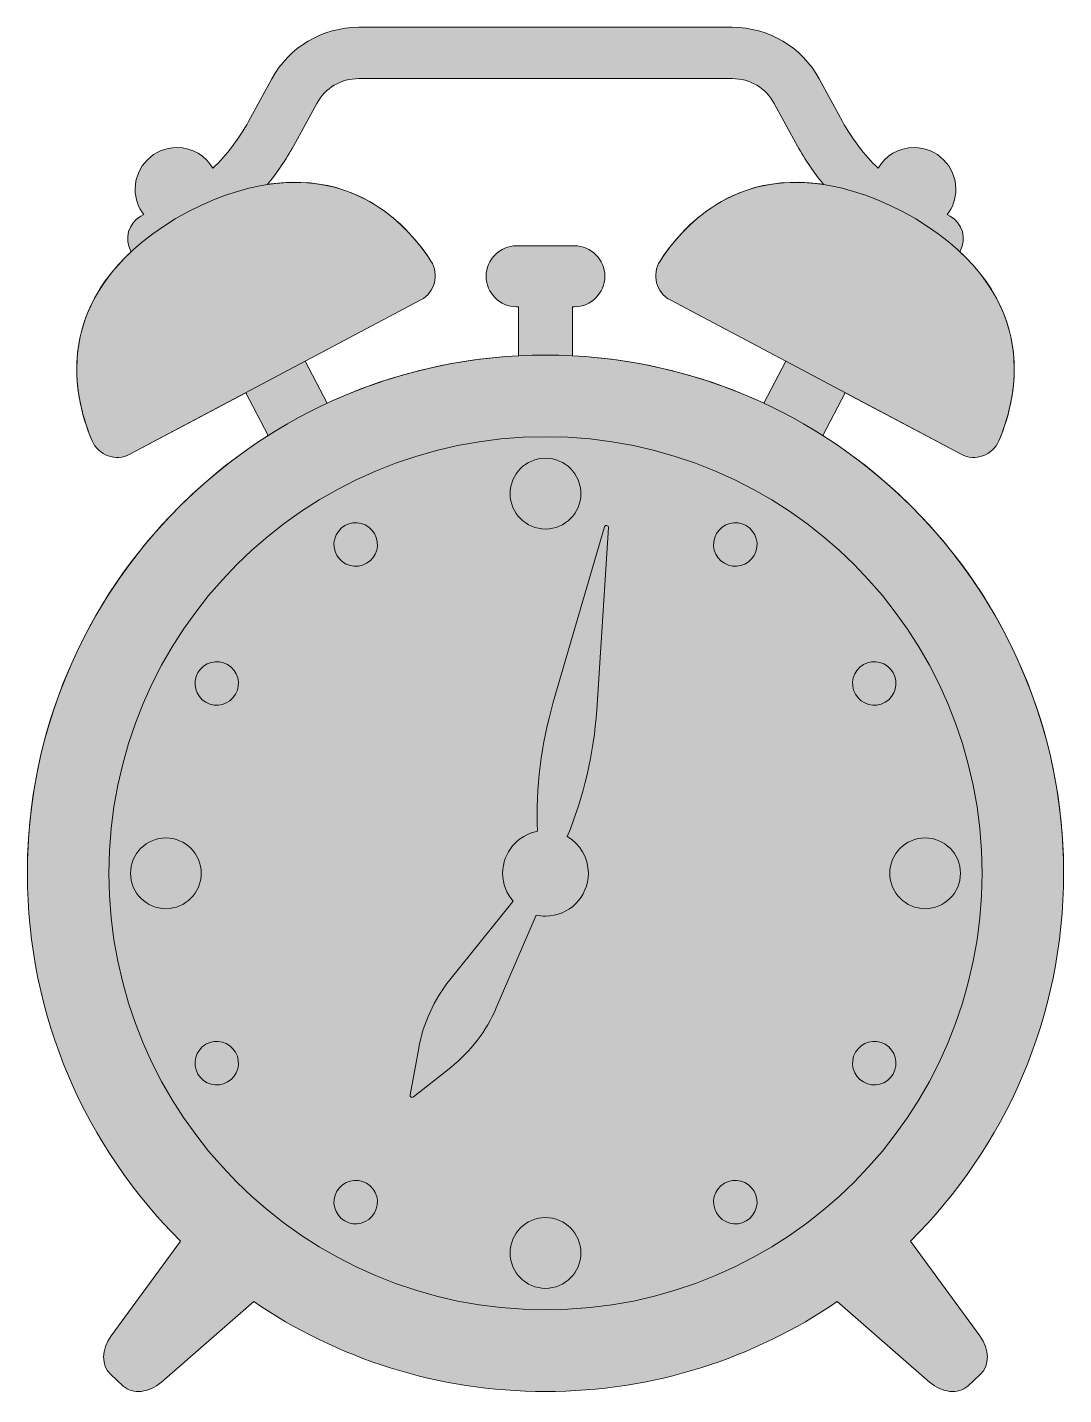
# Model space of a CAD drawing. Header units: inches. Extents: x 0.59 to 3.41, y -3.41 to 0.29.
import ezdxf

# ---------------------------------------------------------------- set-up
doc = ezdxf.new("R2010")
doc.units = ezdxf.units.IN
doc.header["$MEASUREMENT"] = 0
doc.layers.add('Clock', color=7, linetype='Continuous', lineweight=0)

msp = doc.modelspace()

# ---------------------------------------------------------------- hatches: boundary and pattern name
at = {"layer": 'Clock', "true_color": 0xa9b79c, "transparency": 33554687}
h = msp.add_hatch(color=253, dxfattribs=at)
h.dxf.hatch_style = 2
edge = h.paths.add_edge_path()
edge.add_spline(control_points=[(1.2457, -0.1325), (1.2723, -0.1001), (1.2963, -0.0653), (1.3166, -0.028), (1.3166, -0.028), (1.3795, 0.0872), (1.3795, 0.0872), (1.4023, 0.129), (1.4459, 0.1549), (1.4935, 0.1549), (1.4935, 0.1549), (2.5065, 0.1549), (2.5065, 0.1549), (2.5541, 0.1549), (2.5977, 0.129), (2.6205, 0.0872), (2.6205, 0.0872), (2.6834, -0.028), (2.6834, -0.028), (2.7037, -0.0653), (2.7277, -0.1001), (2.7543, -0.1325), (2.5098, -0.0946), (2.3717, -0.2455), (2.3108, -0.3399), (2.2873, -0.3764), (2.2996, -0.425), (2.3379, -0.4453), (2.3379, -0.4453), (2.6514, -0.6116), (2.6514, -0.6116), (2.6514, -0.6116), (2.5917, -0.7253), (2.5917, -0.7253), (2.4327, -0.6514), (2.2577, -0.6063), (2.0732, -0.5968), (2.0732, -0.5968), (2.0732, -0.4639), (2.0732, -0.4639), (2.0732, -0.4639), (2.0782, -0.4639), (2.0782, -0.4639), (2.1237, -0.4639), (2.1609, -0.4267), (2.1609, -0.3812), (2.1609, -0.3357), (2.1237, -0.2985), (2.0782, -0.2985), (2.0782, -0.2985), (1.9218, -0.2985), (1.9218, -0.2985), (1.8763, -0.2985), (1.8391, -0.3357), (1.8391, -0.3812), (1.8391, -0.4267), (1.8763, -0.4639), (1.9218, -0.4639), (1.9218, -0.4639), (1.9268, -0.4639), (1.9268, -0.4639), (1.9268, -0.4639), (1.9268, -0.5968), (1.9268, -0.5968), (1.7423, -0.6063), (1.5673, -0.6514), (1.4083, -0.7253), (1.4083, -0.7253), (1.3486, -0.6116), (1.3486, -0.6116), (1.3486, -0.6116), (1.6621, -0.4453), (1.6621, -0.4453), (1.7004, -0.425), (1.7127, -0.3764), (1.6892, -0.3399), (1.6283, -0.2455), (1.4902, -0.0946), (1.2457, -0.1325)], knot_values=[0, 0, 0, 0, 1, 1, 1, 2, 2, 2, 3, 3, 3, 4, 4, 4, 5, 5, 5, 6, 6, 6, 7, 7, 7, 8, 8, 8, 9, 9, 9, 10, 10, 10, 11, 11, 11, 12, 12, 12, 13, 13, 13, 14, 14, 14, 15, 15, 15, 16, 16, 16, 17, 17, 17, 18, 18, 18, 19, 19, 19, 20, 20, 20, 21, 21, 21, 22, 22, 22, 23, 23, 23, 24, 24, 24, 25, 25, 25, 26, 26, 26, 26], degree=3, periodic=0)
edge = h.paths.add_edge_path()
edge.add_spline(control_points=[(2.9896, -2.9974), (3.2462, -2.7428), (3.4051, -2.39), (3.4051, -2), (3.4051, -1.5005), (3.1444, -1.0619), (2.7516, -0.8127), (2.7516, -0.8127), (2.8124, -0.697), (2.8124, -0.697), (2.8124, -0.697), (3.1269, -0.8638), (3.1269, -0.8638), (3.1653, -0.8841), (3.2124, -0.867), (3.2294, -0.8271), (3.2758, -0.7182), (3.326, -0.5031), (3.1233, -0.3146), (3.1236, -0.3141), (3.1241, -0.3135), (3.1244, -0.3129), (3.143, -0.2794), (3.1309, -0.2371), (3.0973, -0.2185), (3.0973, -0.2185), (3.0894, -0.2141), (3.0894, -0.2141), (3.104, -0.1951), (3.1128, -0.1713), (3.1128, -0.1454), (3.1128, -0.0828), (3.062, -0.0321), (2.9995, -0.0321), (2.9577, -0.0321), (2.9214, -0.0547), (2.9017, -0.0883), (2.8637, -0.0512), (2.8311, -0.0087), (2.8053, 0.0385), (2.8053, 0.0385), (2.7424, 0.1538), (2.7424, 0.1538), (2.6953, 0.2401), (2.6049, 0.2938), (2.5065, 0.2938), (2.5065, 0.2938), (1.4935, 0.2938), (1.4935, 0.2938), (1.3951, 0.2938), (1.3047, 0.2401), (1.2576, 0.1538), (1.2576, 0.1538), (1.1947, 0.0385), (1.1947, 0.0385), (1.1689, -0.0087), (1.1363, -0.0512), (1.0983, -0.0883), (1.0786, -0.0547), (1.0423, -0.0321), (1.0005, -0.0321), (0.938, -0.0321), (0.8872, -0.0828), (0.8872, -0.1454), (0.8872, -0.1713), (0.896, -0.1951), (0.9106, -0.2141), (0.9106, -0.2141), (0.9027, -0.2185), (0.9027, -0.2185), (0.8692, -0.2371), (0.857, -0.2794), (0.8756, -0.3129), (0.8759, -0.3135), (0.8764, -0.314), (0.8768, -0.3146), (0.6739, -0.5031), (0.7242, -0.7181), (0.7706, -0.8271), (0.7876, -0.867), (0.8347, -0.8841), (0.8731, -0.8638), (0.8731, -0.8638), (1.1876, -0.697), (1.1876, -0.697), (1.1876, -0.697), (1.2484, -0.8127), (1.2484, -0.8127), (0.8556, -1.0619), (0.5949, -1.5005), (0.5949, -2), (0.5949, -2.39), (0.7538, -2.7428), (1.0104, -2.9974), (1.0104, -2.9974), (0.8223, -3.2544), (0.8223, -3.2544), (0.7957, -3.2908), (0.7949, -3.335), (0.8204, -3.3584), (0.8204, -3.3584), (0.855, -3.3902), (0.855, -3.3902), (0.8805, -3.4136), (0.9245, -3.409), (0.9585, -3.3794), (0.9585, -3.3794), (1.2087, -3.1612), (1.2087, -3.1612), (1.4341, -3.3151), (1.7065, -3.4051), (2, -3.4051), (2.2935, -3.4051), (2.5659, -3.3151), (2.7913, -3.1612), (2.7913, -3.1612), (3.0415, -3.3794), (3.0415, -3.3794), (3.0755, -3.409), (3.1195, -3.4136), (3.145, -3.3902), (3.145, -3.3902), (3.1796, -3.3584), (3.1796, -3.3584), (3.2051, -3.335), (3.2043, -3.2908), (3.1777, -3.2544), (3.1777, -3.2544), (2.9896, -2.9974), (2.9896, -2.9974)], knot_values=[0, 0, 0, 0, 1, 1, 1, 2, 2, 2, 3, 3, 3, 4, 4, 4, 5, 5, 5, 6, 6, 6, 7, 7, 7, 8, 8, 8, 9, 9, 9, 10, 10, 10, 11, 11, 11, 12, 12, 12, 13, 13, 13, 14, 14, 14, 15, 15, 15, 16, 16, 16, 17, 17, 17, 18, 18, 18, 19, 19, 19, 20, 20, 20, 21, 21, 21, 22, 22, 22, 23, 23, 23, 24, 24, 24, 25, 25, 25, 26, 26, 26, 27, 27, 27, 28, 28, 28, 29, 29, 29, 30, 30, 30, 31, 31, 31, 32, 32, 32, 33, 33, 33, 34, 34, 34, 35, 35, 35, 36, 36, 36, 37, 37, 37, 38, 38, 38, 39, 39, 39, 40, 40, 40, 41, 41, 41, 42, 42, 42, 43, 43, 43, 43], degree=3, periodic=0)
at = {"layer": 'Clock', "true_color": 0x003f58, "transparency": 33554687}
h = msp.add_hatch(color=148, dxfattribs=at)
h.dxf.hatch_style = 2
edge = h.paths.add_edge_path()
edge.add_spline(control_points=[(2.9335, -2), (2.9335, -1.947), (2.9765, -1.9041), (3.0295, -1.9041), (3.0824, -1.9041), (3.1254, -1.947), (3.1254, -2), (3.1254, -2.053), (3.0824, -2.0959), (3.0295, -2.0959), (2.9765, -2.0959), (2.9335, -2.053), (2.9335, -2)], knot_values=[0, 0, 0, 0, 1, 1, 1, 2, 2, 2, 3, 3, 3, 4, 4, 4, 4], degree=3, periodic=0)
edge = h.paths.add_edge_path()
edge.add_spline(control_points=[(2.9426, -2.5442), (2.9263, -2.5724), (2.8903, -2.5821), (2.8621, -2.5658), (2.8339, -2.5495), (2.8242, -2.5135), (2.8405, -2.4853), (2.8568, -2.4571), (2.8928, -2.4474), (2.921, -2.4637), (2.9492, -2.48), (2.9589, -2.516), (2.9426, -2.5442)], knot_values=[0, 0, 0, 0, 1, 1, 1, 2, 2, 2, 3, 3, 3, 4, 4, 4, 4], degree=3, periodic=0)
edge = h.paths.add_edge_path()
edge.add_spline(control_points=[(2.8621, -1.4342), (2.8903, -1.4179), (2.9263, -1.4276), (2.9426, -1.4558), (2.9589, -1.484), (2.9492, -1.52), (2.921, -1.5363), (2.8928, -1.5526), (2.8568, -1.5429), (2.8405, -1.5147), (2.8242, -1.4865), (2.8339, -1.4505), (2.8621, -1.4342)], knot_values=[0, 0, 0, 0, 1, 1, 1, 2, 2, 2, 3, 3, 3, 4, 4, 4, 4], degree=3, periodic=0)
edge = h.paths.add_edge_path()
edge.add_spline(control_points=[(2.3379, -0.4453), (2.3379, -0.4453), (2.6514, -0.6116), (2.6514, -0.6116), (2.6514, -0.6116), (2.5917, -0.7253), (2.5917, -0.7253), (2.4327, -0.6514), (2.2577, -0.6063), (2.0732, -0.5968), (2.0732, -0.5968), (2.0732, -0.4639), (2.0732, -0.4639), (2.0732, -0.4639), (2.0782, -0.4639), (2.0782, -0.4639), (2.1237, -0.4639), (2.1609, -0.4267), (2.1609, -0.3812), (2.1609, -0.3357), (2.1237, -0.2985), (2.0782, -0.2985), (2.0782, -0.2985), (1.9218, -0.2985), (1.9218, -0.2985), (1.8763, -0.2985), (1.8391, -0.3357), (1.8391, -0.3812), (1.8391, -0.4267), (1.8763, -0.4639), (1.9218, -0.4639), (1.9218, -0.4639), (1.9268, -0.4639), (1.9268, -0.4639), (1.9268, -0.4639), (1.9268, -0.5968), (1.9268, -0.5968), (1.7423, -0.6063), (1.5673, -0.6514), (1.4083, -0.7253), (1.4083, -0.7253), (1.3486, -0.6116), (1.3486, -0.6116), (1.3486, -0.6116), (1.6621, -0.4453), (1.6621, -0.4453), (1.7004, -0.425), (1.7127, -0.3764), (1.6892, -0.3399), (1.6283, -0.2455), (1.4902, -0.0946), (1.2457, -0.1325), (1.2723, -0.1001), (1.2963, -0.0653), (1.3166, -0.028), (1.3166, -0.028), (1.3795, 0.0872), (1.3795, 0.0872), (1.4023, 0.129), (1.4459, 0.1549), (1.4935, 0.1549), (1.4935, 0.1549), (2.5065, 0.1549), (2.5065, 0.1549), (2.5541, 0.1549), (2.5977, 0.129), (2.6205, 0.0872), (2.6205, 0.0872), (2.6834, -0.028), (2.6834, -0.028), (2.7037, -0.0653), (2.7277, -0.1001), (2.7543, -0.1325), (2.5098, -0.0946), (2.3717, -0.2455), (2.3108, -0.3399), (2.2873, -0.3764), (2.2996, -0.425), (2.3379, -0.4453)], knot_values=[0, 0, 0, 0, 1, 1, 1, 2, 2, 2, 3, 3, 3, 4, 4, 4, 5, 5, 5, 6, 6, 6, 7, 7, 7, 8, 8, 8, 9, 9, 9, 10, 10, 10, 11, 11, 11, 12, 12, 12, 13, 13, 13, 14, 14, 14, 15, 15, 15, 16, 16, 16, 17, 17, 17, 18, 18, 18, 19, 19, 19, 20, 20, 20, 21, 21, 21, 22, 22, 22, 23, 23, 23, 24, 24, 24, 25, 25, 25, 26, 26, 26, 26], degree=3, periodic=0)
edge = h.paths.add_edge_path()
edge.add_spline(control_points=[(2.5658, -1.1379), (2.5495, -1.1661), (2.5135, -1.1758), (2.4853, -1.1595), (2.4571, -1.1432), (2.4474, -1.1072), (2.4637, -1.079), (2.48, -1.0508), (2.516, -1.0411), (2.5442, -1.0574), (2.5724, -1.0737), (2.5821, -1.1097), (2.5658, -1.1379)], knot_values=[0, 0, 0, 0, 1, 1, 1, 2, 2, 2, 3, 3, 3, 4, 4, 4, 4], degree=3, periodic=0)
edge = h.paths.add_edge_path()
edge.add_spline(control_points=[(2.5442, -2.9426), (2.516, -2.9589), (2.48, -2.9492), (2.4637, -2.921), (2.4474, -2.8928), (2.4571, -2.8568), (2.4853, -2.8405), (2.5135, -2.8242), (2.5495, -2.8339), (2.5658, -2.8621), (2.5821, -2.8903), (2.5724, -2.9263), (2.5442, -2.9426)], knot_values=[0, 0, 0, 0, 1, 1, 1, 2, 2, 2, 3, 3, 3, 4, 4, 4, 4], degree=3, periodic=0)
edge = h.paths.add_edge_path()
edge.add_spline(control_points=[(2, -1.0665), (1.947, -1.0665), (1.9041, -1.0235), (1.9041, -0.9705), (1.9041, -0.9176), (1.947, -0.8746), (2, -0.8746), (2.053, -0.8746), (2.0959, -0.9176), (2.0959, -0.9705), (2.0959, -1.0235), (2.053, -1.0665), (2, -1.0665)], knot_values=[0, 0, 0, 0, 1, 1, 1, 2, 2, 2, 3, 3, 3, 4, 4, 4, 4], degree=3, periodic=0)
edge = h.paths.add_edge_path()
edge.add_spline(control_points=[(2, -3.1254), (1.947, -3.1254), (1.9041, -3.0824), (1.9041, -3.0295), (1.9041, -2.9765), (1.947, -2.9335), (2, -2.9335), (2.053, -2.9335), (2.0959, -2.9765), (2.0959, -3.0295), (2.0959, -3.0824), (2.053, -3.1254), (2, -3.1254)], knot_values=[0, 0, 0, 0, 1, 1, 1, 2, 2, 2, 3, 3, 3, 4, 4, 4, 4], degree=3, periodic=0)
edge = h.paths.add_edge_path()
edge.add_spline(control_points=[(1.5147, -1.1595), (1.4866, -1.1758), (1.4505, -1.1661), (1.4342, -1.1379), (1.4179, -1.1097), (1.4276, -1.0737), (1.4558, -1.0574), (1.484, -1.0411), (1.52, -1.0508), (1.5363, -1.079), (1.5526, -1.1072), (1.5429, -1.1432), (1.5147, -1.1595)], knot_values=[0, 0, 0, 0, 1, 1, 1, 2, 2, 2, 3, 3, 3, 4, 4, 4, 4], degree=3, periodic=0)
edge = h.paths.add_edge_path()
edge.add_spline(control_points=[(1.5363, -2.921), (1.52, -2.9492), (1.484, -2.9589), (1.4558, -2.9426), (1.4276, -2.9263), (1.4179, -2.8903), (1.4342, -2.8621), (1.4505, -2.8339), (1.4866, -2.8242), (1.5147, -2.8405), (1.5429, -2.8568), (1.5526, -2.8928), (1.5363, -2.921)], knot_values=[0, 0, 0, 0, 1, 1, 1, 2, 2, 2, 3, 3, 3, 4, 4, 4, 4], degree=3, periodic=0)
edge = h.paths.add_edge_path()
edge.add_spline(control_points=[(1.1595, -1.5147), (1.1432, -1.5429), (1.1072, -1.5526), (1.079, -1.5363), (1.0508, -1.52), (1.0411, -1.484), (1.0574, -1.4558), (1.0737, -1.4276), (1.1097, -1.4179), (1.1379, -1.4342), (1.1661, -1.4505), (1.1758, -1.4865), (1.1595, -1.5147)], knot_values=[0, 0, 0, 0, 1, 1, 1, 2, 2, 2, 3, 3, 3, 4, 4, 4, 4], degree=3, periodic=0)
edge = h.paths.add_edge_path()
edge.add_spline(control_points=[(1.1379, -2.5658), (1.1097, -2.5821), (1.0737, -2.5724), (1.0574, -2.5442), (1.0411, -2.516), (1.0508, -2.48), (1.079, -2.4637), (1.1072, -2.4474), (1.1432, -2.4571), (1.1595, -2.4853), (1.1758, -2.5135), (1.1661, -2.5495), (1.1379, -2.5658)], knot_values=[0, 0, 0, 0, 1, 1, 1, 2, 2, 2, 3, 3, 3, 4, 4, 4, 4], degree=3, periodic=0)
edge = h.paths.add_edge_path()
edge.add_spline(control_points=[(0.9705, -2.0959), (0.9176, -2.0959), (0.8746, -2.053), (0.8746, -2), (0.8746, -1.947), (0.9176, -1.9041), (0.9705, -1.9041), (1.0235, -1.9041), (1.0665, -1.947), (1.0665, -2), (1.0665, -2.053), (1.0235, -2.0959), (0.9705, -2.0959)], knot_values=[0, 0, 0, 0, 1, 1, 1, 2, 2, 2, 3, 3, 3, 4, 4, 4, 4], degree=3, periodic=0)
edge = h.paths.add_edge_path()
edge.add_spline(control_points=[(2.9896, -2.9974), (3.2462, -2.7428), (3.4051, -2.39), (3.4051, -2), (3.4051, -1.5005), (3.1444, -1.0619), (2.7516, -0.8127), (2.7516, -0.8127), (2.8124, -0.697), (2.8124, -0.697), (2.8124, -0.697), (3.1269, -0.8638), (3.1269, -0.8638), (3.1653, -0.8841), (3.2124, -0.867), (3.2294, -0.8271), (3.2758, -0.7182), (3.326, -0.5031), (3.1233, -0.3146), (3.1236, -0.3141), (3.1241, -0.3135), (3.1244, -0.3129), (3.143, -0.2794), (3.1309, -0.2371), (3.0973, -0.2185), (3.0973, -0.2185), (3.0894, -0.2141), (3.0894, -0.2141), (3.104, -0.1951), (3.1128, -0.1713), (3.1128, -0.1454), (3.1128, -0.0828), (3.062, -0.0321), (2.9995, -0.0321), (2.9577, -0.0321), (2.9214, -0.0547), (2.9017, -0.0883), (2.8637, -0.0512), (2.8311, -0.0087), (2.8053, 0.0385), (2.8053, 0.0385), (2.7424, 0.1538), (2.7424, 0.1538), (2.6953, 0.2401), (2.6049, 0.2938), (2.5065, 0.2938), (2.5065, 0.2938), (1.4935, 0.2938), (1.4935, 0.2938), (1.3951, 0.2938), (1.3047, 0.2401), (1.2576, 0.1538), (1.2576, 0.1538), (1.1947, 0.0385), (1.1947, 0.0385), (1.1689, -0.0087), (1.1363, -0.0512), (1.0983, -0.0883), (1.0786, -0.0547), (1.0423, -0.0321), (1.0005, -0.0321), (0.938, -0.0321), (0.8872, -0.0828), (0.8872, -0.1454), (0.8872, -0.1713), (0.896, -0.1951), (0.9106, -0.2141), (0.9106, -0.2141), (0.9027, -0.2185), (0.9027, -0.2185), (0.8692, -0.2371), (0.857, -0.2794), (0.8756, -0.3129), (0.8759, -0.3135), (0.8764, -0.314), (0.8768, -0.3146), (0.6739, -0.5031), (0.7242, -0.7181), (0.7706, -0.8271), (0.7876, -0.867), (0.8347, -0.8841), (0.8731, -0.8638), (0.8731, -0.8638), (1.1876, -0.697), (1.1876, -0.697), (1.1876, -0.697), (1.2484, -0.8127), (1.2484, -0.8127), (0.8556, -1.0619), (0.5949, -1.5005), (0.5949, -2), (0.5949, -2.39), (0.7538, -2.7428), (1.0104, -2.9974), (1.0104, -2.9974), (0.8223, -3.2544), (0.8223, -3.2544), (0.7957, -3.2908), (0.7949, -3.335), (0.8204, -3.3584), (0.8204, -3.3584), (0.855, -3.3902), (0.855, -3.3902), (0.8805, -3.4136), (0.9245, -3.409), (0.9585, -3.3794), (0.9585, -3.3794), (1.2087, -3.1612), (1.2087, -3.1612), (1.4341, -3.3151), (1.7065, -3.4051), (2, -3.4051), (2.2935, -3.4051), (2.5659, -3.3151), (2.7913, -3.1612), (2.7913, -3.1612), (3.0415, -3.3794), (3.0415, -3.3794), (3.0755, -3.409), (3.1195, -3.4136), (3.145, -3.3902), (3.145, -3.3902), (3.1796, -3.3584), (3.1796, -3.3584), (3.2051, -3.335), (3.2043, -3.2908), (3.1777, -3.2544), (3.1777, -3.2544), (2.9896, -2.9974), (2.9896, -2.9974)], knot_values=[0, 0, 0, 0, 1, 1, 1, 2, 2, 2, 3, 3, 3, 4, 4, 4, 5, 5, 5, 6, 6, 6, 7, 7, 7, 8, 8, 8, 9, 9, 9, 10, 10, 10, 11, 11, 11, 12, 12, 12, 13, 13, 13, 14, 14, 14, 15, 15, 15, 16, 16, 16, 17, 17, 17, 18, 18, 18, 19, 19, 19, 20, 20, 20, 21, 21, 21, 22, 22, 22, 23, 23, 23, 24, 24, 24, 25, 25, 25, 26, 26, 26, 27, 27, 27, 28, 28, 28, 29, 29, 29, 30, 30, 30, 31, 31, 31, 32, 32, 32, 33, 33, 33, 34, 34, 34, 35, 35, 35, 36, 36, 36, 37, 37, 37, 38, 38, 38, 39, 39, 39, 40, 40, 40, 41, 41, 41, 42, 42, 42, 43, 43, 43, 43], degree=3, periodic=0)
at = {"layer": 'Clock', "true_color": 0xfcc439, "transparency": 33554687}
h = msp.add_hatch(color=40, dxfattribs=at)
h.dxf.hatch_style = 2
edge = h.paths.add_edge_path()
edge.add_spline(control_points=[(2.171, -1.0624), (2.171, -1.0624), (2.1388, -1.5569), (2.1388, -1.5569), (2.1311, -1.6749), (2.104, -1.7908), (2.0592, -1.9001), (2.0933, -1.9204), (2.1162, -1.9575), (2.1162, -2), (2.1162, -2.0642), (2.0642, -2.1162), (2, -2.1162), (1.9913, -2.1162), (1.9828, -2.1152), (1.9746, -2.1133), (1.9746, -2.1133), (1.8666, -2.3646), (1.8666, -2.3646), (1.8395, -2.4279), (1.797, -2.4833), (1.7431, -2.5261), (1.7431, -2.5261), (1.6418, -2.6065), (1.6418, -2.6065), (1.6377, -2.6097), (1.6318, -2.6062), (1.6327, -2.601), (1.6327, -2.601), (1.6561, -2.4738), (1.6561, -2.4738), (1.6685, -2.4061), (1.6976, -2.3426), (1.7407, -2.2889), (1.7407, -2.2889), (1.9119, -2.0756), (1.9119, -2.0756), (1.8944, -2.0553), (1.8838, -2.0289), (1.8838, -2), (1.8838, -1.9432), (1.9246, -1.8959), (1.9785, -1.8859), (1.9738, -1.7678), (1.988, -1.6497), (2.0211, -1.5361), (2.0211, -1.5361), (2.16, -1.0605), (2.16, -1.0605), (2.1619, -1.054), (2.1715, -1.0557), (2.171, -1.0624)], knot_values=[0, 0, 0, 0, 1, 1, 1, 2, 2, 2, 3, 3, 3, 4, 4, 4, 5, 5, 5, 6, 6, 6, 7, 7, 7, 8, 8, 8, 9, 9, 9, 10, 10, 10, 11, 11, 11, 12, 12, 12, 13, 13, 13, 14, 14, 14, 15, 15, 15, 16, 16, 16, 17, 17, 17, 17], degree=3, periodic=0)
edge = h.paths.add_edge_path()
edge.add_spline(control_points=[(0.7706, -0.8271), (0.715, -0.6965), (0.6534, -0.4132), (1.0298, -0.2062), (1.4122, -0.0108), (1.6122, -0.2206), (1.6892, -0.3399), (1.7127, -0.3764), (1.7004, -0.425), (1.6621, -0.4453), (1.6621, -0.4453), (0.8731, -0.8638), (0.8731, -0.8638), (0.8347, -0.8841), (0.7876, -0.867), (0.7706, -0.8271)], knot_values=[0, 0, 0, 0, 1, 1, 1, 2, 2, 2, 3, 3, 3, 4, 4, 4, 5, 5, 5, 5], degree=3, periodic=0)
edge = h.paths.add_edge_path()
edge.add_spline(control_points=[(2.3108, -0.3399), (2.3878, -0.2206), (2.5878, -0.0108), (2.9702, -0.2062), (3.3466, -0.4132), (3.285, -0.6965), (3.2294, -0.8271), (3.2124, -0.867), (3.1653, -0.8841), (3.1269, -0.8638), (3.1269, -0.8638), (2.3379, -0.4453), (2.3379, -0.4453), (2.2996, -0.425), (2.2873, -0.3764), (2.3108, -0.3399)], knot_values=[0, 0, 0, 0, 1, 1, 1, 2, 2, 2, 3, 3, 3, 4, 4, 4, 5, 5, 5, 5], degree=3, periodic=0)
edge = h.paths.add_edge_path()
edge.add_spline(control_points=[(2, -3.1838), (1.3462, -3.1838), (0.8162, -2.6538), (0.8162, -2), (0.8162, -1.3462), (1.3462, -0.8162), (2, -0.8162), (2.6538, -0.8162), (3.1838, -1.3462), (3.1838, -2), (3.1838, -2.6538), (2.6538, -3.1838), (2, -3.1838)], knot_values=[0, 0, 0, 0, 1, 1, 1, 2, 2, 2, 3, 3, 3, 4, 4, 4, 4], degree=3, periodic=0)
edge = h.paths.add_edge_path()
edge.add_spline(control_points=[(2.9896, -2.9974), (3.2462, -2.7428), (3.4051, -2.39), (3.4051, -2), (3.4051, -1.224), (2.776, -0.5949), (2, -0.5949), (1.224, -0.5949), (0.5949, -1.224), (0.5949, -2), (0.5949, -2.39), (0.7538, -2.7428), (1.0104, -2.9974), (1.0104, -2.9974), (0.8223, -3.2544), (0.8223, -3.2544), (0.7957, -3.2908), (0.7949, -3.335), (0.8204, -3.3584), (0.8204, -3.3584), (0.855, -3.3902), (0.855, -3.3902), (0.8805, -3.4136), (0.9245, -3.409), (0.9585, -3.3794), (0.9585, -3.3794), (1.2087, -3.1612), (1.2087, -3.1612), (1.4341, -3.3151), (1.7065, -3.4051), (2, -3.4051), (2.2935, -3.4051), (2.5659, -3.3151), (2.7913, -3.1612), (2.7913, -3.1612), (3.0415, -3.3794), (3.0415, -3.3794), (3.0755, -3.409), (3.1195, -3.4136), (3.145, -3.3902), (3.145, -3.3902), (3.1796, -3.3584), (3.1796, -3.3584), (3.2051, -3.335), (3.2043, -3.2908), (3.1777, -3.2544), (3.1777, -3.2544), (2.9896, -2.9974), (2.9896, -2.9974)], knot_values=[0, 0, 0, 0, 1, 1, 1, 2, 2, 2, 3, 3, 3, 4, 4, 4, 5, 5, 5, 6, 6, 6, 7, 7, 7, 8, 8, 8, 9, 9, 9, 10, 10, 10, 11, 11, 11, 12, 12, 12, 13, 13, 13, 14, 14, 14, 15, 15, 15, 16, 16, 16, 16], degree=3, periodic=0)

# ---------------------------------------------------------------- linework, layer by layer
at = {"layer": 'Clock'}
for points, knots in [([(2.9896, -2.9974), (3.2462, -2.7428), (3.4051, -2.39), (3.4051, -2), (3.4051, -1.5005), (3.1444, -1.0619), (2.7516, -0.8127), (2.7516, -0.8127), (2.8124, -0.697), (2.8124, -0.697), (2.8124, -0.697), (3.1269, -0.8638), (3.1269, -0.8638), (3.1653, -0.8841), (3.2124, -0.867), (3.2294, -0.8271), (3.2758, -0.7182), (3.326, -0.5031), (3.1233, -0.3146), (3.1236, -0.3141), (3.1241, -0.3135), (3.1244, -0.3129), (3.143, -0.2794), (3.1309, -0.2371), (3.0973, -0.2185), (3.0973, -0.2185), (3.0894, -0.2141), (3.0894, -0.2141), (3.104, -0.1951), (3.1128, -0.1713), (3.1128, -0.1454), (3.1128, -0.0828), (3.062, -0.0321), (2.9995, -0.0321), (2.9577, -0.0321), (2.9214, -0.0547), (2.9017, -0.0883), (2.8637, -0.0512), (2.8311, -0.0087), (2.8053, 0.0385), (2.8053, 0.0385), (2.7424, 0.1538), (2.7424, 0.1538), (2.6953, 0.2401), (2.6049, 0.2938), (2.5065, 0.2938), (2.5065, 0.2938), (1.4935, 0.2938), (1.4935, 0.2938), (1.3951, 0.2938), (1.3047, 0.2401), (1.2576, 0.1538), (1.2576, 0.1538), (1.1947, 0.0385), (1.1947, 0.0385), (1.1689, -0.0087), (1.1363, -0.0512), (1.0983, -0.0883), (1.0786, -0.0547), (1.0423, -0.0321), (1.0005, -0.0321), (0.938, -0.0321), (0.8872, -0.0828), (0.8872, -0.1454), (0.8872, -0.1713), (0.896, -0.1951), (0.9106, -0.2141), (0.9106, -0.2141), (0.9027, -0.2185), (0.9027, -0.2185), (0.8692, -0.2371), (0.857, -0.2794), (0.8756, -0.3129), (0.8759, -0.3135), (0.8764, -0.314), (0.8768, -0.3146), (0.6739, -0.5031), (0.7242, -0.7181), (0.7706, -0.8271), (0.7876, -0.867), (0.8347, -0.8841), (0.8731, -0.8638), (0.8731, -0.8638), (1.1876, -0.697), (1.1876, -0.697), (1.1876, -0.697), (1.2484, -0.8127), (1.2484, -0.8127), (0.8556, -1.0619), (0.5949, -1.5005), (0.5949, -2), (0.5949, -2.39), (0.7538, -2.7428), (1.0104, -2.9974), (1.0104, -2.9974), (0.8223, -3.2544), (0.8223, -3.2544), (0.7957, -3.2908), (0.7949, -3.335), (0.8204, -3.3584), (0.8204, -3.3584), (0.855, -3.3902), (0.855, -3.3902), (0.8805, -3.4136), (0.9245, -3.409), (0.9585, -3.3794), (0.9585, -3.3794), (1.2087, -3.1612), (1.2087, -3.1612), (1.4341, -3.3151), (1.7065, -3.4051), (2, -3.4051), (2.2935, -3.4051), (2.5659, -3.3151), (2.7913, -3.1612), (2.7913, -3.1612), (3.0415, -3.3794), (3.0415, -3.3794), (3.0755, -3.409), (3.1195, -3.4136), (3.145, -3.3902), (3.145, -3.3902), (3.1796, -3.3584), (3.1796, -3.3584), (3.2051, -3.335), (3.2043, -3.2908), (3.1777, -3.2544), (3.1777, -3.2544), (2.9896, -2.9974), (2.9896, -2.9974)], [0, 0, 0, 0, 1, 1, 1, 2, 2, 2, 3, 3, 3, 4, 4, 4, 5, 5, 5, 6, 6, 6, 7, 7, 7, 8, 8, 8, 9, 9, 9, 10, 10, 10, 11, 11, 11, 12, 12, 12, 13, 13, 13, 14, 14, 14, 15, 15, 15, 16, 16, 16, 17, 17, 17, 18, 18, 18, 19, 19, 19, 20, 20, 20, 21, 21, 21, 22, 22, 22, 23, 23, 23, 24, 24, 24, 25, 25, 25, 26, 26, 26, 27, 27, 27, 28, 28, 28, 29, 29, 29, 30, 30, 30, 31, 31, 31, 32, 32, 32, 33, 33, 33, 34, 34, 34, 35, 35, 35, 36, 36, 36, 37, 37, 37, 38, 38, 38, 39, 39, 39, 40, 40, 40, 41, 41, 41, 42, 42, 42, 43, 43, 43, 43]), ([(2.9896, -2.9974), (3.2462, -2.7428), (3.4051, -2.39), (3.4051, -2), (3.4051, -1.5005), (3.1444, -1.0619), (2.7516, -0.8127), (2.7516, -0.8127), (2.8124, -0.697), (2.8124, -0.697), (2.8124, -0.697), (3.1269, -0.8638), (3.1269, -0.8638), (3.1653, -0.8841), (3.2124, -0.867), (3.2294, -0.8271), (3.2758, -0.7182), (3.326, -0.5031), (3.1233, -0.3146), (3.1236, -0.3141), (3.1241, -0.3135), (3.1244, -0.3129), (3.143, -0.2794), (3.1309, -0.2371), (3.0973, -0.2185), (3.0973, -0.2185), (3.0894, -0.2141), (3.0894, -0.2141), (3.104, -0.1951), (3.1128, -0.1713), (3.1128, -0.1454), (3.1128, -0.0828), (3.062, -0.0321), (2.9995, -0.0321), (2.9577, -0.0321), (2.9214, -0.0547), (2.9017, -0.0883), (2.8637, -0.0512), (2.8311, -0.0087), (2.8053, 0.0385), (2.8053, 0.0385), (2.7424, 0.1538), (2.7424, 0.1538), (2.6953, 0.2401), (2.6049, 0.2938), (2.5065, 0.2938), (2.5065, 0.2938), (1.4935, 0.2938), (1.4935, 0.2938), (1.3951, 0.2938), (1.3047, 0.2401), (1.2576, 0.1538), (1.2576, 0.1538), (1.1947, 0.0385), (1.1947, 0.0385), (1.1689, -0.0087), (1.1363, -0.0512), (1.0983, -0.0883), (1.0786, -0.0547), (1.0423, -0.0321), (1.0005, -0.0321), (0.938, -0.0321), (0.8872, -0.0828), (0.8872, -0.1454), (0.8872, -0.1713), (0.896, -0.1951), (0.9106, -0.2141), (0.9106, -0.2141), (0.9027, -0.2185), (0.9027, -0.2185), (0.8692, -0.2371), (0.857, -0.2794), (0.8756, -0.3129), (0.8759, -0.3135), (0.8764, -0.314), (0.8768, -0.3146), (0.6739, -0.5031), (0.7242, -0.7181), (0.7706, -0.8271), (0.7876, -0.867), (0.8347, -0.8841), (0.8731, -0.8638), (0.8731, -0.8638), (1.1876, -0.697), (1.1876, -0.697), (1.1876, -0.697), (1.2484, -0.8127), (1.2484, -0.8127), (0.8556, -1.0619), (0.5949, -1.5005), (0.5949, -2), (0.5949, -2.39), (0.7538, -2.7428), (1.0104, -2.9974), (1.0104, -2.9974), (0.8223, -3.2544), (0.8223, -3.2544), (0.7957, -3.2908), (0.7949, -3.335), (0.8204, -3.3584), (0.8204, -3.3584), (0.855, -3.3902), (0.855, -3.3902), (0.8805, -3.4136), (0.9245, -3.409), (0.9585, -3.3794), (0.9585, -3.3794), (1.2087, -3.1612), (1.2087, -3.1612), (1.4341, -3.3151), (1.7065, -3.4051), (2, -3.4051), (2.2935, -3.4051), (2.5659, -3.3151), (2.7913, -3.1612), (2.7913, -3.1612), (3.0415, -3.3794), (3.0415, -3.3794), (3.0755, -3.409), (3.1195, -3.4136), (3.145, -3.3902), (3.145, -3.3902), (3.1796, -3.3584), (3.1796, -3.3584), (3.2051, -3.335), (3.2043, -3.2908), (3.1777, -3.2544), (3.1777, -3.2544), (2.9896, -2.9974), (2.9896, -2.9974)], [0, 0, 0, 0, 1, 1, 1, 2, 2, 2, 3, 3, 3, 4, 4, 4, 5, 5, 5, 6, 6, 6, 7, 7, 7, 8, 8, 8, 9, 9, 9, 10, 10, 10, 11, 11, 11, 12, 12, 12, 13, 13, 13, 14, 14, 14, 15, 15, 15, 16, 16, 16, 17, 17, 17, 18, 18, 18, 19, 19, 19, 20, 20, 20, 21, 21, 21, 22, 22, 22, 23, 23, 23, 24, 24, 24, 25, 25, 25, 26, 26, 26, 27, 27, 27, 28, 28, 28, 29, 29, 29, 30, 30, 30, 31, 31, 31, 32, 32, 32, 33, 33, 33, 34, 34, 34, 35, 35, 35, 36, 36, 36, 37, 37, 37, 38, 38, 38, 39, 39, 39, 40, 40, 40, 41, 41, 41, 42, 42, 42, 43, 43, 43, 43]), ([(1.2457, -0.1325), (1.2723, -0.1001), (1.2963, -0.0653), (1.3166, -0.028), (1.3166, -0.028), (1.3795, 0.0872), (1.3795, 0.0872), (1.4023, 0.129), (1.4459, 0.1549), (1.4935, 0.1549), (1.4935, 0.1549), (2.5065, 0.1549), (2.5065, 0.1549), (2.5541, 0.1549), (2.5977, 0.129), (2.6205, 0.0872), (2.6205, 0.0872), (2.6834, -0.028), (2.6834, -0.028), (2.7037, -0.0653), (2.7277, -0.1001), (2.7543, -0.1325), (2.5098, -0.0946), (2.3717, -0.2455), (2.3108, -0.3399), (2.2873, -0.3764), (2.2996, -0.425), (2.3379, -0.4453), (2.3379, -0.4453), (2.6514, -0.6116), (2.6514, -0.6116), (2.6514, -0.6116), (2.5917, -0.7253), (2.5917, -0.7253), (2.4327, -0.6514), (2.2577, -0.6063), (2.0732, -0.5968), (2.0732, -0.5968), (2.0732, -0.4639), (2.0732, -0.4639), (2.0732, -0.4639), (2.0782, -0.4639), (2.0782, -0.4639), (2.1237, -0.4639), (2.1609, -0.4267), (2.1609, -0.3812), (2.1609, -0.3357), (2.1237, -0.2985), (2.0782, -0.2985), (2.0782, -0.2985), (1.9218, -0.2985), (1.9218, -0.2985), (1.8763, -0.2985), (1.8391, -0.3357), (1.8391, -0.3812), (1.8391, -0.4267), (1.8763, -0.4639), (1.9218, -0.4639), (1.9218, -0.4639), (1.9268, -0.4639), (1.9268, -0.4639), (1.9268, -0.4639), (1.9268, -0.5968), (1.9268, -0.5968), (1.7423, -0.6063), (1.5673, -0.6514), (1.4083, -0.7253), (1.4083, -0.7253), (1.3486, -0.6116), (1.3486, -0.6116), (1.3486, -0.6116), (1.6621, -0.4453), (1.6621, -0.4453), (1.7004, -0.425), (1.7127, -0.3764), (1.6892, -0.3399), (1.6283, -0.2455), (1.4902, -0.0946), (1.2457, -0.1325)], [0, 0, 0, 0, 1, 1, 1, 2, 2, 2, 3, 3, 3, 4, 4, 4, 5, 5, 5, 6, 6, 6, 7, 7, 7, 8, 8, 8, 9, 9, 9, 10, 10, 10, 11, 11, 11, 12, 12, 12, 13, 13, 13, 14, 14, 14, 15, 15, 15, 16, 16, 16, 17, 17, 17, 18, 18, 18, 19, 19, 19, 20, 20, 20, 21, 21, 21, 22, 22, 22, 23, 23, 23, 24, 24, 24, 25, 25, 25, 26, 26, 26, 26]), ([(2.3379, -0.4453), (2.3379, -0.4453), (2.6514, -0.6116), (2.6514, -0.6116), (2.6514, -0.6116), (2.5917, -0.7253), (2.5917, -0.7253), (2.4327, -0.6514), (2.2577, -0.6063), (2.0732, -0.5968), (2.0732, -0.5968), (2.0732, -0.4639), (2.0732, -0.4639), (2.0732, -0.4639), (2.0782, -0.4639), (2.0782, -0.4639), (2.1237, -0.4639), (2.1609, -0.4267), (2.1609, -0.3812), (2.1609, -0.3357), (2.1237, -0.2985), (2.0782, -0.2985), (2.0782, -0.2985), (1.9218, -0.2985), (1.9218, -0.2985), (1.8763, -0.2985), (1.8391, -0.3357), (1.8391, -0.3812), (1.8391, -0.4267), (1.8763, -0.4639), (1.9218, -0.4639), (1.9218, -0.4639), (1.9268, -0.4639), (1.9268, -0.4639), (1.9268, -0.4639), (1.9268, -0.5968), (1.9268, -0.5968), (1.7423, -0.6063), (1.5673, -0.6514), (1.4083, -0.7253), (1.4083, -0.7253), (1.3486, -0.6116), (1.3486, -0.6116), (1.3486, -0.6116), (1.6621, -0.4453), (1.6621, -0.4453), (1.7004, -0.425), (1.7127, -0.3764), (1.6892, -0.3399), (1.6283, -0.2455), (1.4902, -0.0946), (1.2457, -0.1325), (1.2723, -0.1001), (1.2963, -0.0653), (1.3166, -0.028), (1.3166, -0.028), (1.3795, 0.0872), (1.3795, 0.0872), (1.4023, 0.129), (1.4459, 0.1549), (1.4935, 0.1549), (1.4935, 0.1549), (2.5065, 0.1549), (2.5065, 0.1549), (2.5541, 0.1549), (2.5977, 0.129), (2.6205, 0.0872), (2.6205, 0.0872), (2.6834, -0.028), (2.6834, -0.028), (2.7037, -0.0653), (2.7277, -0.1001), (2.7543, -0.1325), (2.5098, -0.0946), (2.3717, -0.2455), (2.3108, -0.3399), (2.2873, -0.3764), (2.2996, -0.425), (2.3379, -0.4453)], [0, 0, 0, 0, 1, 1, 1, 2, 2, 2, 3, 3, 3, 4, 4, 4, 5, 5, 5, 6, 6, 6, 7, 7, 7, 8, 8, 8, 9, 9, 9, 10, 10, 10, 11, 11, 11, 12, 12, 12, 13, 13, 13, 14, 14, 14, 15, 15, 15, 16, 16, 16, 17, 17, 17, 18, 18, 18, 19, 19, 19, 20, 20, 20, 21, 21, 21, 22, 22, 22, 23, 23, 23, 24, 24, 24, 25, 25, 25, 26, 26, 26, 26]), ([(0.7706, -0.8271), (0.715, -0.6965), (0.6534, -0.4132), (1.0298, -0.2062), (1.4122, -0.0108), (1.6122, -0.2206), (1.6892, -0.3399), (1.7127, -0.3764), (1.7004, -0.425), (1.6621, -0.4453), (1.6621, -0.4453), (0.8731, -0.8638), (0.8731, -0.8638), (0.8347, -0.8841), (0.7876, -0.867), (0.7706, -0.8271)], [0, 0, 0, 0, 1, 1, 1, 2, 2, 2, 3, 3, 3, 4, 4, 4, 5, 5, 5, 5]), ([(2.3108, -0.3399), (2.3878, -0.2206), (2.5878, -0.0108), (2.9702, -0.2062), (3.3466, -0.4132), (3.285, -0.6965), (3.2294, -0.8271), (3.2124, -0.867), (3.1653, -0.8841), (3.1269, -0.8638), (3.1269, -0.8638), (2.3379, -0.4453), (2.3379, -0.4453), (2.2996, -0.425), (2.2873, -0.3764), (2.3108, -0.3399)], [0, 0, 0, 0, 1, 1, 1, 2, 2, 2, 3, 3, 3, 4, 4, 4, 5, 5, 5, 5]), ([(2.9896, -2.9974), (3.2462, -2.7428), (3.4051, -2.39), (3.4051, -2), (3.4051, -1.224), (2.776, -0.5949), (2, -0.5949), (1.224, -0.5949), (0.5949, -1.224), (0.5949, -2), (0.5949, -2.39), (0.7538, -2.7428), (1.0104, -2.9974), (1.0104, -2.9974), (0.8223, -3.2544), (0.8223, -3.2544), (0.7957, -3.2908), (0.7949, -3.335), (0.8204, -3.3584), (0.8204, -3.3584), (0.855, -3.3902), (0.855, -3.3902), (0.8805, -3.4136), (0.9245, -3.409), (0.9585, -3.3794), (0.9585, -3.3794), (1.2087, -3.1612), (1.2087, -3.1612), (1.4341, -3.3151), (1.7065, -3.4051), (2, -3.4051), (2.2935, -3.4051), (2.5659, -3.3151), (2.7913, -3.1612), (2.7913, -3.1612), (3.0415, -3.3794), (3.0415, -3.3794), (3.0755, -3.409), (3.1195, -3.4136), (3.145, -3.3902), (3.145, -3.3902), (3.1796, -3.3584), (3.1796, -3.3584), (3.2051, -3.335), (3.2043, -3.2908), (3.1777, -3.2544), (3.1777, -3.2544), (2.9896, -2.9974), (2.9896, -2.9974)], [0, 0, 0, 0, 1, 1, 1, 2, 2, 2, 3, 3, 3, 4, 4, 4, 5, 5, 5, 6, 6, 6, 7, 7, 7, 8, 8, 8, 9, 9, 9, 10, 10, 10, 11, 11, 11, 12, 12, 12, 13, 13, 13, 14, 14, 14, 15, 15, 15, 16, 16, 16, 16]), ([(2, -3.1838), (1.3462, -3.1838), (0.8162, -2.6538), (0.8162, -2), (0.8162, -1.3462), (1.3462, -0.8162), (2, -0.8162), (2.6538, -0.8162), (3.1838, -1.3462), (3.1838, -2), (3.1838, -2.6538), (2.6538, -3.1838), (2, -3.1838)], [0, 0, 0, 0, 1, 1, 1, 2, 2, 2, 3, 3, 3, 4, 4, 4, 4]), ([(2, -1.0665), (1.947, -1.0665), (1.9041, -1.0235), (1.9041, -0.9705), (1.9041, -0.9176), (1.947, -0.8746), (2, -0.8746), (2.053, -0.8746), (2.0959, -0.9176), (2.0959, -0.9705), (2.0959, -1.0235), (2.053, -1.0665), (2, -1.0665)], [0, 0, 0, 0, 1, 1, 1, 2, 2, 2, 3, 3, 3, 4, 4, 4, 4]), ([(1.5147, -1.1595), (1.4866, -1.1758), (1.4505, -1.1661), (1.4342, -1.1379), (1.4179, -1.1097), (1.4276, -1.0737), (1.4558, -1.0574), (1.484, -1.0411), (1.52, -1.0508), (1.5363, -1.079), (1.5526, -1.1072), (1.5429, -1.1432), (1.5147, -1.1595)], [0, 0, 0, 0, 1, 1, 1, 2, 2, 2, 3, 3, 3, 4, 4, 4, 4]), ([(2.171, -1.0624), (2.171, -1.0624), (2.1388, -1.5569), (2.1388, -1.5569), (2.1311, -1.6749), (2.104, -1.7908), (2.0592, -1.9001), (2.0933, -1.9204), (2.1162, -1.9575), (2.1162, -2), (2.1162, -2.0642), (2.0642, -2.1162), (2, -2.1162), (1.9913, -2.1162), (1.9828, -2.1152), (1.9746, -2.1133), (1.9746, -2.1133), (1.8666, -2.3646), (1.8666, -2.3646), (1.8395, -2.4279), (1.797, -2.4833), (1.7431, -2.5261), (1.7431, -2.5261), (1.6418, -2.6065), (1.6418, -2.6065), (1.6377, -2.6097), (1.6318, -2.6062), (1.6327, -2.601), (1.6327, -2.601), (1.6561, -2.4738), (1.6561, -2.4738), (1.6685, -2.4061), (1.6976, -2.3426), (1.7407, -2.2889), (1.7407, -2.2889), (1.9119, -2.0756), (1.9119, -2.0756), (1.8944, -2.0553), (1.8838, -2.0289), (1.8838, -2), (1.8838, -1.9432), (1.9246, -1.8959), (1.9785, -1.8859), (1.9738, -1.7678), (1.988, -1.6497), (2.0211, -1.5361), (2.0211, -1.5361), (2.16, -1.0605), (2.16, -1.0605), (2.1619, -1.054), (2.1715, -1.0557), (2.171, -1.0624)], [0, 0, 0, 0, 1, 1, 1, 2, 2, 2, 3, 3, 3, 4, 4, 4, 5, 5, 5, 6, 6, 6, 7, 7, 7, 8, 8, 8, 9, 9, 9, 10, 10, 10, 11, 11, 11, 12, 12, 12, 13, 13, 13, 14, 14, 14, 15, 15, 15, 16, 16, 16, 17, 17, 17, 17]), ([(2.5658, -1.1379), (2.5495, -1.1661), (2.5135, -1.1758), (2.4853, -1.1595), (2.4571, -1.1432), (2.4474, -1.1072), (2.4637, -1.079), (2.48, -1.0508), (2.516, -1.0411), (2.5442, -1.0574), (2.5724, -1.0737), (2.5821, -1.1097), (2.5658, -1.1379)], [0, 0, 0, 0, 1, 1, 1, 2, 2, 2, 3, 3, 3, 4, 4, 4, 4]), ([(1.1595, -1.5147), (1.1432, -1.5429), (1.1072, -1.5526), (1.079, -1.5363), (1.0508, -1.52), (1.0411, -1.484), (1.0574, -1.4558), (1.0737, -1.4276), (1.1097, -1.4179), (1.1379, -1.4342), (1.1661, -1.4505), (1.1758, -1.4865), (1.1595, -1.5147)], [0, 0, 0, 0, 1, 1, 1, 2, 2, 2, 3, 3, 3, 4, 4, 4, 4]), ([(2.8621, -1.4342), (2.8903, -1.4179), (2.9263, -1.4276), (2.9426, -1.4558), (2.9589, -1.484), (2.9492, -1.52), (2.921, -1.5363), (2.8928, -1.5526), (2.8568, -1.5429), (2.8405, -1.5147), (2.8242, -1.4865), (2.8339, -1.4505), (2.8621, -1.4342)], [0, 0, 0, 0, 1, 1, 1, 2, 2, 2, 3, 3, 3, 4, 4, 4, 4]), ([(0.9705, -2.0959), (0.9176, -2.0959), (0.8746, -2.053), (0.8746, -2), (0.8746, -1.947), (0.9176, -1.9041), (0.9705, -1.9041), (1.0235, -1.9041), (1.0665, -1.947), (1.0665, -2), (1.0665, -2.053), (1.0235, -2.0959), (0.9705, -2.0959)], [0, 0, 0, 0, 1, 1, 1, 2, 2, 2, 3, 3, 3, 4, 4, 4, 4]), ([(2.9335, -2), (2.9335, -1.947), (2.9765, -1.9041), (3.0295, -1.9041), (3.0824, -1.9041), (3.1254, -1.947), (3.1254, -2), (3.1254, -2.053), (3.0824, -2.0959), (3.0295, -2.0959), (2.9765, -2.0959), (2.9335, -2.053), (2.9335, -2)], [0, 0, 0, 0, 1, 1, 1, 2, 2, 2, 3, 3, 3, 4, 4, 4, 4]), ([(1.1379, -2.5658), (1.1097, -2.5821), (1.0737, -2.5724), (1.0574, -2.5442), (1.0411, -2.516), (1.0508, -2.48), (1.079, -2.4637), (1.1072, -2.4474), (1.1432, -2.4571), (1.1595, -2.4853), (1.1758, -2.5135), (1.1661, -2.5495), (1.1379, -2.5658)], [0, 0, 0, 0, 1, 1, 1, 2, 2, 2, 3, 3, 3, 4, 4, 4, 4]), ([(2.9426, -2.5442), (2.9263, -2.5724), (2.8903, -2.5821), (2.8621, -2.5658), (2.8339, -2.5495), (2.8242, -2.5135), (2.8405, -2.4853), (2.8568, -2.4571), (2.8928, -2.4474), (2.921, -2.4637), (2.9492, -2.48), (2.9589, -2.516), (2.9426, -2.5442)], [0, 0, 0, 0, 1, 1, 1, 2, 2, 2, 3, 3, 3, 4, 4, 4, 4]), ([(1.5363, -2.921), (1.52, -2.9492), (1.484, -2.9589), (1.4558, -2.9426), (1.4276, -2.9263), (1.4179, -2.8903), (1.4342, -2.8621), (1.4505, -2.8339), (1.4866, -2.8242), (1.5147, -2.8405), (1.5429, -2.8568), (1.5526, -2.8928), (1.5363, -2.921)], [0, 0, 0, 0, 1, 1, 1, 2, 2, 2, 3, 3, 3, 4, 4, 4, 4]), ([(2.5442, -2.9426), (2.516, -2.9589), (2.48, -2.9492), (2.4637, -2.921), (2.4474, -2.8928), (2.4571, -2.8568), (2.4853, -2.8405), (2.5135, -2.8242), (2.5495, -2.8339), (2.5658, -2.8621), (2.5821, -2.8903), (2.5724, -2.9263), (2.5442, -2.9426)], [0, 0, 0, 0, 1, 1, 1, 2, 2, 2, 3, 3, 3, 4, 4, 4, 4]), ([(2, -3.1254), (1.947, -3.1254), (1.9041, -3.0824), (1.9041, -3.0295), (1.9041, -2.9765), (1.947, -2.9335), (2, -2.9335), (2.053, -2.9335), (2.0959, -2.9765), (2.0959, -3.0295), (2.0959, -3.0824), (2.053, -3.1254), (2, -3.1254)], [0, 0, 0, 0, 1, 1, 1, 2, 2, 2, 3, 3, 3, 4, 4, 4, 4])]:
    msp.add_open_spline(points, degree=3, knots=knots, dxfattribs=at)

doc.saveas('drawing.dxf')
